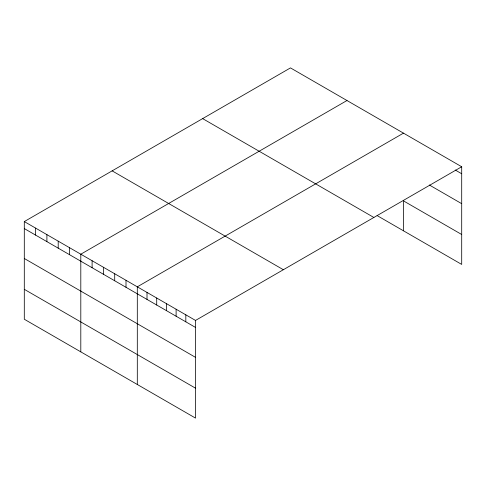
<?xml version="1.0" encoding="UTF-8"?>
<svg xmlns="http://www.w3.org/2000/svg" width="486" height="486" viewBox="0 0 486 486"><rect width="100%" height="100%" fill="white"/><g stroke="black" fill="none" stroke-linecap="round" stroke-linejoin="round"><path stroke-width="0.73" d="M461.7 166.759L195.524 320.432L195.524 418.1L24.3 319.241L24.3 221.58L290.476 67.9L461.7 166.759L461.7 264.42L377.118 215.59M346.98 100.523L80.804 254.202L80.804 351.864M403.483 133.146L137.307 286.825L137.307 384.487M455.23 170.021L461.7 173.757M429.357 185.002L461.7 203.677M461.7 234.501L403.483 200.888L403.483 230.814M202.638 118.614L373.862 217.467M112.138 170.865L283.362 269.718M24.3 221.58L195.524 320.432M24.3 228.578L195.524 327.43M24.3 258.497L195.524 357.35M24.3 289.322L195.524 388.18M185.822 314.831L185.822 321.829M176.114 309.23L176.114 316.228M166.412 303.629L166.412 310.627M156.711 298.027L156.711 305.026M147.009 292.426L147.009 299.425M126.008 280.3L126.008 287.299M114.702 273.776L114.702 280.774M103.403 267.251L103.403 274.25M92.103 260.727L92.103 267.725M69.504 247.678L69.504 254.676M58.205 241.153L58.205 248.152M46.899 234.629L46.899 241.627M35.6 228.104L35.6 235.103"/></g></svg>
